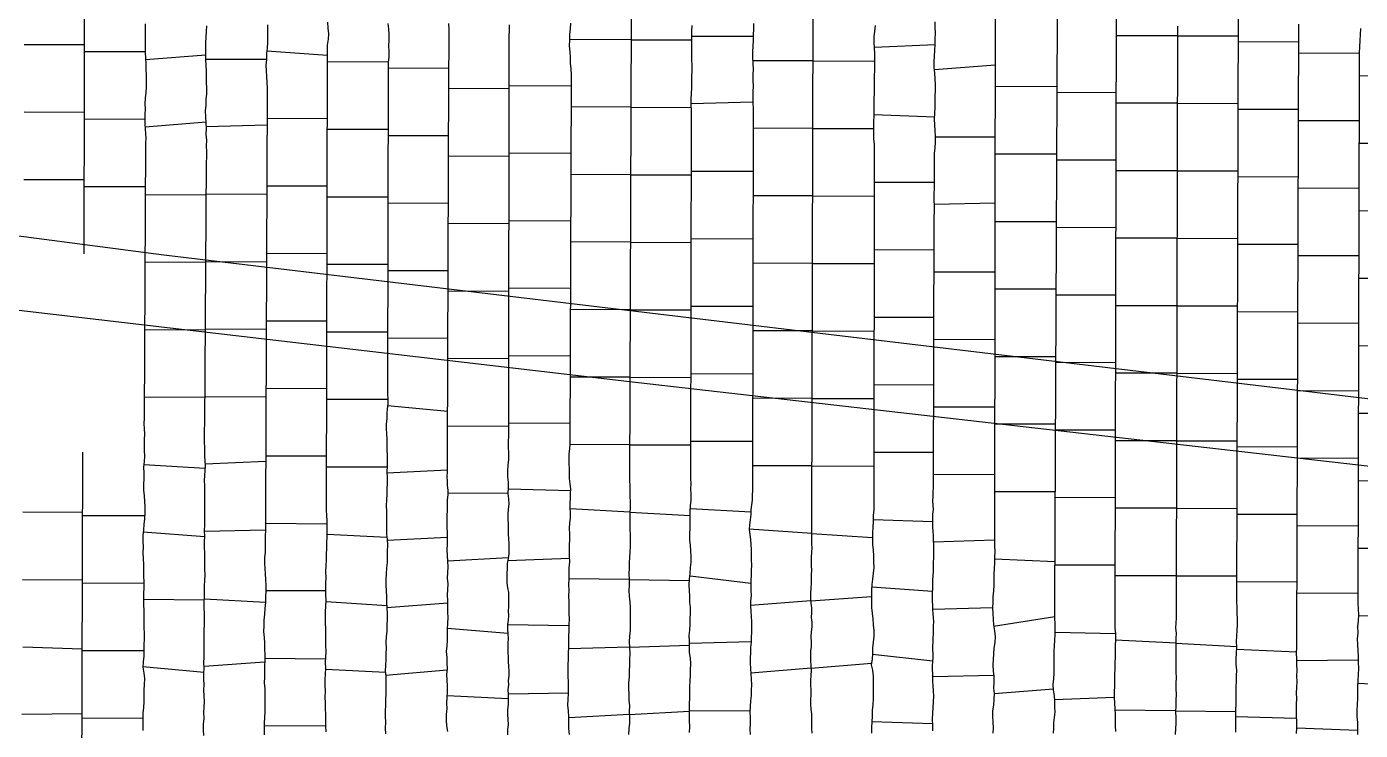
# Model space of a CAD drawing. Extents: x 703186 to 703989, y 1560402 to 1561368.
# Drawn here: x 703302.7 to 703401.5, y 1560676.7 to 1560728.8 of the extents above; entities that cross this region are included whole.
import ezdxf

# ---------------------------------------------------------------- set-up
doc = ezdxf.new("R2010")
doc.units = 0
for name, color, linetype in [('10124_2002_REAL', 30, 'Continuous'), ('AGROCAD PLL', 7, 'Continuous'), ('PANTE_2002', 7, 'Continuous')]:
    doc.layers.add(name, color=color, linetype=linetype)

msp = doc.modelspace()

# ---------------------------------------------------------------- linework, layer by layer
at = {"layer": '10124_2002_REAL'}
for points in [[(703306.9575, 1560711.9363), (703307.032, 1560751.0817)], [(703347.5355, 1560743.1987), (703347.3652, 1560695.1625), (703347.3818, 1560694.7591), (703347.3948, 1560694.3754), (703347.3887, 1560693.9749), (703347.4102, 1560693.5791), (703347.4098, 1560693.1799), (703347.3867, 1560692.7689), (703347.3904, 1560692.3583), (703347.3956, 1560691.941), (703347.4, 1560691.525), (703347.4103, 1560691.1251), (703347.4256, 1560690.7066), (703347.4156, 1560690.2785), (703347.3941, 1560689.8778), (703347.3612, 1560689.464), (703347.3432, 1560689.064), (703347.3409, 1560688.6597), (703347.3292, 1560688.2434), (703347.342, 1560687.8363), (703347.3362, 1560687.4202), (703347.3311, 1560686.9949), (703347.3496, 1560686.5867), (703347.3883, 1560686.161), (703347.4114, 1560685.7454), (703347.4236, 1560685.3402), (703347.4227, 1560684.916), (703347.4154, 1560684.502), (703347.4068, 1560684.0762), (703347.363, 1560683.6343), (703347.3507, 1560683.2026), (703347.3634, 1560682.7844), (703347.3829, 1560682.3493), (703347.3765, 1560681.9058), (703347.3626, 1560681.475), (703347.3477, 1560681.0427), (703347.334, 1560680.6043), (703347.2869, 1560680.1657), (703347.2958, 1560679.7463), (703347.3096, 1560679.3211), (703347.3238, 1560678.8903), (703347.3585, 1560678.472), (703347.3382, 1560678.0564), (703347.3611, 1560677.6235), (703347.3626, 1560677.1925), (703347.3253, 1560676.7725), (703347.3066, 1560676.3511)], [(703360.8983, 1560676.4385), (703360.8781, 1560676.7885), (703360.8916, 1560677.1458), (703360.8931, 1560677.4986), (703360.8741, 1560677.8667), (703360.8393, 1560678.2189), (703360.8066, 1560678.5681), (703360.8068, 1560678.9311), (703360.8406, 1560679.2944), (703360.842, 1560679.6499), (703360.8177, 1560679.9986), (703360.796, 1560680.3579), (703360.8242, 1560680.7157), (703360.8549, 1560681.0929), (703360.8258, 1560681.4502), (703360.8018, 1560681.8059), (703360.7946, 1560682.1642), (703360.8127, 1560682.5162), (703360.8593, 1560682.8665), (703360.8478, 1560683.2185), (703360.827, 1560683.5766), (703360.8449, 1560683.9432), (703360.9039, 1560684.3194), (703360.9089, 1560684.6624), (703360.8641, 1560685.0135), (703360.8817, 1560685.3712), (703360.8706, 1560685.7184), (703360.8286, 1560686.0814), (703360.8009, 1560686.4572), (703360.8114, 1560686.8219), (703360.8421, 1560687.1819), (703360.8516, 1560687.5321), (703360.8564, 1560687.8704), (703360.8632, 1560688.2027), (703360.877, 1560688.5271), (703360.861, 1560688.8488), (703360.8608, 1560689.1709), (703360.868, 1560689.4997), (703360.8834, 1560689.8356), (703360.8984, 1560690.1622), (703360.888, 1560690.4731), (703360.8739, 1560690.7895), (703360.8712, 1560691.1162), (703360.893, 1560691.4403), (703360.8913, 1560691.7611), (703360.9982, 1560739.6541)], [(703374.4713, 1560732.3845), (703374.4246, 1560690.7684), (703374.4279, 1560690.3302), (703374.4318, 1560689.9058), (703374.4277, 1560689.4857), (703374.4102, 1560689.0697), (703374.3889, 1560688.6491), (703374.3741, 1560688.2276), (703374.3669, 1560687.8083), (703374.3567, 1560687.399), (703374.3377, 1560686.9807), (703374.2916, 1560686.5435), (703374.2845, 1560686.14), (703374.2824, 1560685.7282), (703374.2918, 1560685.3026), (703374.3187, 1560684.866), (703374.3398, 1560684.4557), (703374.4081, 1560684.0284), (703374.4562, 1560683.5958), (703374.4389, 1560683.1661), (703374.3753, 1560682.73), (703374.3324, 1560682.3149), (703374.3205, 1560681.8927), (703374.3029, 1560681.469), (703374.3111, 1560681.0519), (703374.3751, 1560680.6309), (703374.3705, 1560680.2057), (703374.3558, 1560679.7783), (703374.3871, 1560679.3729), (703374.3801, 1560678.9526), (703374.3408, 1560678.5253), (703374.2693, 1560678.1059), (703374.2741, 1560677.6918), (703374.3065, 1560677.2657), (703374.3215, 1560676.8485), (703374.3027, 1560676.4337)], [(703383.4465, 1560730.2192), (703383.3451, 1560685.926), (703383.3482, 1560685.5012), (703383.3453, 1560685.0785), (703383.3262, 1560684.6455), (703383.3347, 1560684.2209), (703383.3751, 1560683.7916), (703383.3786, 1560683.3564), (703383.371, 1560682.9374), (703383.3604, 1560682.5019), (703383.3614, 1560682.0694), (703383.3275, 1560681.6343), (703383.332, 1560681.2073), (703383.3167, 1560680.7891), (703383.3131, 1560680.3662), (703383.3141, 1560679.9294), (703383.2818, 1560679.504), (703383.2991, 1560679.076), (703383.3044, 1560678.6583), (703383.3337, 1560678.2472), (703383.3672, 1560677.8147), (703383.3662, 1560677.392), (703383.3604, 1560676.9804), (703383.3919, 1560676.5551)], [(703392.482, 1560730.4924), (703392.3513, 1560686.185), (703392.384, 1560685.7597), (703392.3826, 1560685.3319), (703392.3958, 1560684.9053), (703392.3998, 1560684.4748), (703392.3841, 1560684.0587), (703392.3566, 1560683.648), (703392.339, 1560683.2274), (703392.3502, 1560682.803), (703392.3311, 1560682.3744), (703392.3025, 1560681.9596), (703392.3114, 1560681.545), (703392.3462, 1560681.1197), (703392.3382, 1560680.6994), (703392.3165, 1560680.2898), (703392.3003, 1560679.8562), (703392.3045, 1560679.4344), (703392.2942, 1560679.0169), (703392.2969, 1560678.6035), (703392.2804, 1560678.1803), (703392.2799, 1560677.7671), (703392.2694, 1560677.3479), (703392.2677, 1560676.9313), (703392.2807, 1560676.519)], [(703324.8918, 1560676.5491), (703324.8671, 1560676.9764), (703324.8731, 1560677.3992), (703324.8601, 1560677.8289), (703324.8438, 1560678.2637), (703324.8329, 1560678.6877), (703324.8218, 1560679.1119), (703324.8305, 1560679.5426), (703324.8095, 1560679.9667), (703324.8042, 1560680.3951), (703324.8409, 1560680.8269), (703324.8614, 1560681.2372), (703324.8416, 1560681.6682), (703324.8546, 1560682.0846), (703324.8768, 1560682.5011), (703324.8542, 1560682.9254), (703324.8599, 1560683.3427), (703324.8555, 1560683.7669), (703324.8583, 1560684.1782), (703324.8403, 1560684.583), (703324.8391, 1560685.0104), (703324.8277, 1560685.4279), (703324.8555, 1560685.8492), (703324.8836, 1560686.2814), (703324.8691, 1560686.7015), (703324.8569, 1560687.1234), (703324.8746, 1560687.54), (703324.8953, 1560687.9745), (703324.8607, 1560688.4114), (703324.8874, 1560688.8422), (703324.9045, 1560689.2792), (703324.9087, 1560689.7104), (703324.9359, 1560690.1331), (703324.9457, 1560690.5657), (703324.9523, 1560690.9884), (703324.973, 1560691.3903), (703324.9635, 1560691.7929), (703324.9606, 1560692.1841), (703324.9468, 1560692.5601), (703324.9231, 1560692.9584), (703324.9755, 1560726.9944), (703324.9841, 1560727.4127), (703325.0558, 1560727.8438), (703325.0853, 1560728.2524), (703325.0468, 1560728.6692), (703325.0198, 1560729.1065)], [(703329.4578, 1560729.0178), (703329.5031, 1560728.6176), (703329.5416, 1560728.2031), (703329.5289, 1560727.7824), (703329.4996, 1560727.3655), (703329.537, 1560726.9469), (703329.5289, 1560726.5301), (703329.4886, 1560726.1269), (703329.4324, 1560701.8998), (703329.4368, 1560701.5537), (703329.4553, 1560701.2067), (703329.4474, 1560700.838), (703329.4126, 1560700.4779), (703329.3968, 1560700.1089), (703329.385, 1560699.7283), (703329.343, 1560699.361), (703329.3442, 1560699.0112), (703329.3528, 1560698.6252), (703329.3723, 1560698.2353), (703329.3957, 1560697.8382), (703329.3911, 1560697.4328), (703329.4024, 1560697.0197), (703329.4148, 1560696.6179), (703329.4141, 1560696.2137), (703329.3923, 1560695.7887), (703329.4119, 1560695.368), (703329.4113, 1560694.9496), (703329.3899, 1560694.5325), (703329.3797, 1560694.1245), (703329.3578, 1560693.7038), (703329.3453, 1560693.2951), (703329.3536, 1560692.8824), (703329.3646, 1560692.4649), (703329.3496, 1560692.0374), (703329.3634, 1560691.6075), (703329.3657, 1560691.1899), (703329.4079, 1560690.7832), (703329.4297, 1560690.3599), (703329.4209, 1560689.9327), (703329.4041, 1560689.5129), (703329.3993, 1560689.0961), (703329.3684, 1560688.6821), (703329.3317, 1560688.2447), (703329.3147, 1560687.8331), (703329.3182, 1560687.4153), (703329.3452, 1560686.979), (703329.3601, 1560686.5574), (703329.3635, 1560686.1408), (703329.3963, 1560685.7194), (703329.4079, 1560685.2867), (703329.3988, 1560684.8607), (703329.3945, 1560684.4343), (703329.3844, 1560684.0037), (703329.3362, 1560683.583), (703329.3206, 1560683.1611), (703329.3228, 1560682.7454), (703329.3214, 1560682.3231), (703329.3034, 1560681.8939), (703329.2856, 1560681.4528), (703329.2681, 1560681.0483), (703329.3039, 1560680.6333), (703329.3211, 1560680.2093), (703329.3124, 1560679.7889), (703329.2998, 1560679.3652), (703329.2932, 1560678.928), (703329.2906, 1560678.5109), (703329.2552, 1560678.0706), (703329.2684, 1560677.6738), (703329.2874, 1560677.2511), (703329.2681, 1560676.8145), (703329.2839, 1560676.3946)], [(703333.9009, 1560676.5633), (703333.8408, 1560676.9935), (703333.7957, 1560677.4138), (703333.8169, 1560677.8374), (703333.8441, 1560678.2589), (703333.8362, 1560678.6695), (703333.8605, 1560679.0884), (703333.8804, 1560679.5199), (703333.8825, 1560679.9383), (703333.862, 1560680.366), (703333.8389, 1560680.7887), (703333.8704, 1560681.2085), (703333.8588, 1560681.6347), (703333.8462, 1560682.0572), (703333.8164, 1560682.4872), (703333.8459, 1560682.9106), (703333.8748, 1560683.3218), (703333.8741, 1560683.7369), (703333.8709, 1560684.1583), (703333.9068, 1560684.5871), (703333.9358, 1560685.0018), (703333.9155, 1560685.4131), (703333.9101, 1560685.8437), (703333.9139, 1560686.2609), (703333.891, 1560686.6721), (703333.8945, 1560687.0932), (703333.9216, 1560687.5146), (703333.8906, 1560687.9303), (703333.9052, 1560688.3534), (703333.9177, 1560688.7655), (703333.9047, 1560689.1841), (703333.882, 1560689.5963), (703333.8542, 1560690.0151), (703333.87, 1560690.4387), (703333.8867, 1560690.8585), (703333.8755, 1560691.2863), (703333.8602, 1560691.6999), (703333.8512, 1560692.1285), (703333.8624, 1560692.5478), (703333.8763, 1560692.9491), (703333.8879, 1560693.3438), (703333.8895, 1560693.7206), (703333.9228, 1560694.0891), (703333.9201, 1560694.4402), (703333.8857, 1560694.7811), (703333.8762, 1560695.1176), (703333.8577, 1560695.4648), (703333.8712, 1560695.8021), (703333.8924, 1560696.1248), (703333.8918, 1560696.4351), (703333.8756, 1560696.7635), (703333.8917, 1560697.0909), (703333.991, 1560725.2208), (703333.975, 1560725.6517), (703333.9832, 1560726.0705), (703333.9935, 1560726.4859), (703334.0003, 1560726.9066), (703334.003, 1560727.3339), (703334.0159, 1560727.7508), (703334.0062, 1560728.174), (703334.0011, 1560728.5851), (703333.9908, 1560729.0097)], [(703342.9117, 1560676.3426), (703342.8753, 1560676.7893), (703342.8711, 1560677.2267), (703342.8723, 1560677.6498), (703342.8548, 1560678.0854), (703342.8074, 1560678.5168), (703342.8352, 1560678.9413), (703342.8464, 1560679.3701), (703342.8398, 1560679.7996), (703342.8389, 1560680.2274), (703342.8268, 1560680.6588), (703342.8351, 1560681.0869), (703342.8236, 1560681.5169), (703342.8454, 1560681.9375), (703342.8536, 1560682.3659), (703342.8608, 1560682.7935), (703342.8739, 1560683.2119), (703342.8794, 1560683.6334), (703342.8927, 1560684.0538), (703342.8987, 1560684.487), (703342.9138, 1560684.8987), (703342.893, 1560685.3182), (703342.8853, 1560685.7429), (703342.8968, 1560686.1631), (703342.8842, 1560686.5971), (703342.8883, 1560687.0143), (703342.8706, 1560687.445), (703342.8996, 1560687.8715), (703342.897, 1560688.2674), (703342.9012, 1560688.6993), (703342.9424, 1560689.122), (703342.9272, 1560689.5216), (703342.9119, 1560689.9502), (703342.9145, 1560690.3714), (703342.951, 1560690.7825), (703342.9401, 1560691.2124), (703342.9331, 1560691.6129), (703342.9503, 1560692.0153), (703342.9846, 1560692.3776), (703342.9854, 1560692.7565), (703342.9724, 1560693.1293), (703342.9812, 1560693.4757), (703342.986, 1560693.838), (703343.004, 1560694.1954), (703343.0133, 1560694.5521), (703342.963, 1560694.9224), (703342.9324, 1560695.2945), (703342.9193, 1560695.6626), (703342.9283, 1560696.0446), (703342.8944, 1560696.3973), (703342.8907, 1560696.7585), (703342.9012, 1560697.1384), (703342.9545, 1560697.4994), (703342.9616, 1560697.8711), (703343.0613, 1560724.7938), (703343.0774, 1560725.2204), (703343.0453, 1560725.6376), (703342.9863, 1560726.0682), (703342.9931, 1560726.5007), (703342.9772, 1560726.9195), (703342.9325, 1560727.3493), (703342.9369, 1560727.7706), (703342.9495, 1560728.1987), (703342.9871, 1560728.6143), (703343.0296, 1560729.0355)], [(703356.5541, 1560729.0091), (703356.5489, 1560728.5871), (703356.5353, 1560728.1744), (703356.5325, 1560727.7503), (703356.5119, 1560727.3173), (703356.4883, 1560726.9052), (703356.4862, 1560726.4803), (703356.5042, 1560726.0531), (703356.5271, 1560725.629), (703356.5119, 1560725.2169), (703356.5165, 1560724.7827), (703356.5253, 1560724.3631), (703356.5078, 1560723.957), (703356.5106, 1560723.54), (703356.5079, 1560723.1213), (703356.5216, 1560722.6897), (703356.473, 1560694.433), (703356.4608, 1560694.0703), (703356.4548, 1560693.71), (703356.4119, 1560693.3547), (703356.3709, 1560692.9957), (703356.3527, 1560692.6307), (703356.3045, 1560692.2468), (703356.2542, 1560691.8853), (703356.2423, 1560691.525), (703356.2925, 1560691.1669), (703356.3379, 1560690.798), (703356.3555, 1560690.4222), (703356.3741, 1560690.0379), (703356.3739, 1560689.647), (703356.3833, 1560689.2746), (703356.3996, 1560688.894), (703356.3827, 1560688.5189), (703356.3871, 1560688.146), (703356.3673, 1560687.769), (703356.3594, 1560687.3821), (703356.3569, 1560687.001), (703356.3787, 1560686.6161), (703356.3473, 1560686.2339), (703356.3441, 1560685.8484), (703356.3557, 1560685.4748), (703356.3932, 1560685.0839), (703356.4019, 1560684.6902), (703356.409, 1560684.3006), (703356.4167, 1560683.907), (703356.3899, 1560683.5449), (703356.3728, 1560683.1829), (703356.3448, 1560682.7851), (703356.3293, 1560682.4007), (703356.3136, 1560682.0165), (703356.3227, 1560681.6182), (703356.3361, 1560681.2317), (703356.3638, 1560680.8391), (703356.3856, 1560680.4331), (703356.4095, 1560680.03), (703356.3805, 1560679.6385), (703356.3817, 1560679.2354), (703356.3252, 1560678.8372), (703356.3196, 1560678.415), (703356.2936, 1560677.9963), (703356.3121, 1560677.5991), (703356.3021, 1560677.1667), (703356.2968, 1560676.7483), (703356.3024, 1560676.3413)], [(703369.8604, 1560676.6128), (703369.8447, 1560677.0438), (703369.8166, 1560677.4788), (703369.8445, 1560677.9135), (703369.876, 1560678.3345), (703369.9089, 1560678.7688), (703369.923, 1560679.1787), (703369.9005, 1560679.5767), (703369.8723, 1560679.9518), (703369.8451, 1560680.2841), (703369.8484, 1560680.5862), (703369.843, 1560680.859), (703369.8306, 1560681.1428), (703369.8182, 1560681.4439), (703369.855, 1560681.7369), (703369.8664, 1560682.0408), (703369.8653, 1560682.3376), (703369.8538, 1560682.624), (703369.8393, 1560682.9169), (703369.8711, 1560683.2118), (703369.8841, 1560683.5054), (703369.8875, 1560683.8115), (703369.9038, 1560684.1021), (703369.9093, 1560684.3981), (703369.9124, 1560684.6903), (703369.8939, 1560684.9926), (703369.8757, 1560685.2973), (703369.8552, 1560685.6047), (703369.8468, 1560685.9074), (703369.8357, 1560686.2132), (703369.8159, 1560686.5188), (703369.8269, 1560686.8279), (703369.8455, 1560687.1343), (703369.8509, 1560687.448), (703369.8527, 1560687.772), (703369.8688, 1560688.1031), (703369.8905, 1560688.4281), (703369.8892, 1560688.7529), (703369.9038, 1560689.0924), (703369.9244, 1560689.4254), (703369.9344, 1560689.7464), (703369.9322, 1560690.0754), (703369.9104, 1560690.406), (703369.9009, 1560690.7395), (703369.886, 1560691.0675), (703369.8709, 1560691.394), (703369.848, 1560691.7122), (703369.8414, 1560692.0313), (703369.8545, 1560692.3555), (703369.8573, 1560692.6707), (703369.8862, 1560692.9983), (703369.881, 1560693.3229), (703369.8539, 1560693.6442), (703369.8685, 1560693.9661), (703369.8837, 1560694.2981), (703369.8911, 1560694.6334), (703369.9561, 1560714.6601), (703369.9812, 1560715.0945), (703369.9692, 1560715.5106), (703369.9591, 1560715.9314), (703369.9361, 1560716.3689), (703369.9708, 1560716.8078), (703369.9827, 1560717.2343), (703369.9685, 1560717.6525), (703369.9772, 1560718.089), (703369.9776, 1560718.5177), (703369.963, 1560718.947), (703369.981, 1560719.3815), (703370.0111, 1560719.8041), (703370.0357, 1560720.2269), (703370.0359, 1560720.6435), (703370.0169, 1560721.0715), (703370.0051, 1560721.4958), (703369.9811, 1560721.9275), (703369.997, 1560722.354), (703370.0105, 1560722.7782), (703370.013, 1560723.2022), (703370.0294, 1560723.6236), (703370.0381, 1560724.0522), (703370.0484, 1560724.4855), (703370.0216, 1560724.9108), (703369.9845, 1560725.3277), (703369.9519, 1560725.7514), (703369.9523, 1560726.1692), (703369.9808, 1560726.5903), (703370.0069, 1560727.0147), (703370.0209, 1560727.4489), (703370.0281, 1560727.8587), (703370.0405, 1560728.2877), (703370.0259, 1560728.7096), (703370.0199, 1560729.1287)], [(703378.7813, 1560676.4492), (703378.8151, 1560676.8307), (703378.8237, 1560677.2142), (703378.8731, 1560677.6053), (703378.9027, 1560678.0066), (703378.9001, 1560678.405), (703378.8853, 1560678.8158), (703378.8684, 1560679.2271), (703378.7955, 1560679.6302), (703378.7596, 1560680.052), (703378.8125, 1560680.4669), (703378.837, 1560680.8863), (703378.8395, 1560681.2917), (703378.8478, 1560681.7046), (703378.8399, 1560682.1142), (703378.8478, 1560682.5079), (703378.8557, 1560682.9225), (703378.8897, 1560683.3365), (703378.9069, 1560683.7294), (703378.9148, 1560684.1415), (703378.9067, 1560684.5534), (703378.8847, 1560684.9746), (703378.9007, 1560685.3845), (703378.8844, 1560685.7944), (703378.8897, 1560686.2058), (703379.0864, 1560729.431)], [(703311.4662, 1560728.9841), (703311.4623, 1560728.5615), (703311.4719, 1560728.1397), (703311.472, 1560727.7181), (703311.479, 1560727.2866), (703311.4835, 1560726.8566), (703311.4978, 1560726.4356), (703311.5306, 1560726.0196), (703311.5276, 1560725.5963), (703311.5395, 1560725.1719), (703311.5493, 1560724.7366), (703311.5512, 1560724.3082), (703311.5157, 1560723.889), (703311.4662, 1560723.4757), (703311.4407, 1560723.0694), (703311.4718, 1560722.6767), (703311.4609, 1560722.2899), (703311.4464, 1560721.9133), (703311.4452, 1560721.565), (703311.4754, 1560721.2093), (703311.5095, 1560720.8707), (703311.5153, 1560720.5265), (703311.4962, 1560720.1723), (703311.3905, 1560699.7506), (703311.3717, 1560699.3761), (703311.3976, 1560698.9902), (703311.4141, 1560698.6047), (703311.4107, 1560698.1855), (703311.406, 1560697.7782), (703311.4095, 1560697.3746), (703311.4133, 1560696.9662), (703311.3897, 1560696.572), (703311.363, 1560696.1488), (703311.3796, 1560695.7165), (703311.3778, 1560695.293), (703311.3553, 1560694.8716), (703311.3603, 1560694.4347), (703311.3941, 1560694.0325), (703311.4192, 1560693.5986), (703311.438, 1560693.1867), (703311.4485, 1560692.764), (703311.4362, 1560692.328), (703311.3866, 1560691.9099), (703311.3445, 1560691.4949), (703311.3126, 1560691.0732), (703311.3106, 1560690.6496), (703311.3177, 1560690.2293), (703311.314, 1560689.8048), (703311.3378, 1560689.3702), (703311.3585, 1560688.9313), (703311.3464, 1560688.5091), (703311.3491, 1560688.0819), (703311.3819, 1560687.6534), (703311.3872, 1560687.2201), (703311.3626, 1560686.7858), (703311.3603, 1560686.3696), (703311.3548, 1560685.9421), (703311.3637, 1560685.5176), (703311.3682, 1560685.1007), (703311.3802, 1560684.6787), (703311.3798, 1560684.2547), (703311.3981, 1560683.8409), (703311.3975, 1560683.4153), (703311.3812, 1560682.9999), (703311.3775, 1560682.5826), (703311.3718, 1560682.1467), (703311.3352, 1560681.7354), (703311.2985, 1560681.3195), (703311.3791, 1560680.8942), (703311.4176, 1560680.4872), (703311.403, 1560680.0517), (703311.3725, 1560679.6307), (703311.3854, 1560679.2058), (703311.3731, 1560678.7704), (703311.3508, 1560678.35), (703311.3051, 1560677.9288), (703311.299, 1560677.506), (703311.3065, 1560677.0851), (703311.3016, 1560676.6497)], [(703315.8281, 1560676.2702), (703315.8061, 1560676.689), (703315.8091, 1560677.1076), (703315.8356, 1560677.5366), (703315.8304, 1560677.9618), (703315.857, 1560678.372), (703315.8821, 1560678.7852), (703315.8569, 1560679.2013), (703315.8295, 1560679.6183), (703315.8416, 1560680.0347), (703315.8211, 1560680.4487), (703315.8262, 1560680.8521), (703315.8589, 1560681.2576), (703315.8303, 1560681.6563), (703315.8393, 1560682.066), (703315.8381, 1560682.468), (703315.8509, 1560682.8705), (703315.8505, 1560683.2833), (703315.8552, 1560683.6938), (703315.853, 1560684.0836), (703315.877, 1560684.4995), (703315.8651, 1560684.9054), (703315.8663, 1560685.314), (703315.8489, 1560685.7212), (703315.8544, 1560686.1338), (703315.877, 1560686.5471), (703315.8665, 1560686.9414), (703315.8765, 1560687.349), (703315.8962, 1560687.7629), (703315.9089, 1560688.1618), (703315.8916, 1560688.5763), (703315.8932, 1560688.9766), (703315.8896, 1560689.3854), (703315.8872, 1560689.7941), (703315.8761, 1560690.2023), (703315.8783, 1560690.6125), (703315.887, 1560691.0241), (703315.8774, 1560691.4388), (703315.8987, 1560691.8705), (703315.893, 1560692.2855), (703315.8992, 1560692.6947), (703315.8914, 1560693.1107), (703315.9076, 1560693.5208), (703315.8982, 1560693.9288), (703315.894, 1560694.3448), (703315.8857, 1560694.7564), (703315.8827, 1560695.1521), (703315.9062, 1560695.5178), (703315.9264, 1560695.8814), (703315.9369, 1560696.2452), (703315.9211, 1560696.5896), (703315.9008, 1560696.9554), (703315.9001, 1560697.3124), (703315.8974, 1560697.6319), (703315.8825, 1560697.9763), (703315.8774, 1560698.301), (703315.8727, 1560698.6209), (703315.8765, 1560698.973), (703315.8843, 1560699.2906), (703316.0322, 1560718.7016), (703316.0545, 1560719.1077), (703316.0437, 1560719.5134), (703316.0267, 1560719.94), (703316.0366, 1560720.3728), (703316.0053, 1560720.8055), (703316.008, 1560721.2408), (703315.9979, 1560721.6587), (703315.9593, 1560722.0917), (703315.9375, 1560722.5281), (703315.9984, 1560722.9475), (703316.0037, 1560723.3742), (703316.0377, 1560723.7943), (703316.0356, 1560724.2166), (703316.031, 1560724.637), (703316.0287, 1560725.0593), (703316.0167, 1560725.4838), (703315.9913, 1560725.8955), (703315.9686, 1560726.3074), (703315.9686, 1560726.7339), (703315.9762, 1560727.1536), (703315.9764, 1560727.5774), (703315.9904, 1560728.0025), (703316.0127, 1560728.4272), (703316.0526, 1560728.8435)], [(703320.5385, 1560728.9023), (703320.5289, 1560728.468), (703320.5289, 1560728.0339), (703320.5352, 1560727.6026), (703320.509, 1560727.1908), (703320.4781, 1560726.7775), (703320.4683, 1560726.3295), (703320.4261, 1560725.9142), (703320.4392, 1560725.4957), (703320.4616, 1560725.0622), (703320.5018, 1560724.6452), (703320.5059, 1560724.2203), (703320.5117, 1560723.7925), (703320.3921, 1560692.9552), (703320.4002, 1560692.5763), (703320.4021, 1560692.2056), (703320.3988, 1560691.8396), (703320.4028, 1560691.4535), (703320.3724, 1560691.0519), (703320.3595, 1560690.6333), (703320.3795, 1560690.2435), (703320.3647, 1560689.8407), (703320.3167, 1560689.4294), (703320.3296, 1560689.0429), (703320.3474, 1560688.6456), (703320.3706, 1560688.2354), (703320.3833, 1560687.8137), (703320.412, 1560687.3871), (703320.4132, 1560686.9719), (703320.4047, 1560686.55), (703320.3825, 1560686.1218), (703320.3512, 1560685.6867), (703320.313, 1560685.2504), (703320.2698, 1560684.821), (703320.2588, 1560684.3865), (703320.2535, 1560683.9668), (703320.2827, 1560683.538), (703320.3105, 1560683.1087), (703320.3177, 1560682.6881), (703320.3377, 1560682.2467), (703320.3321, 1560681.8323), (703320.3221, 1560681.4187), (703320.3191, 1560680.9991), (703320.3168, 1560680.5798), (703320.3054, 1560680.1653), (703320.3317, 1560679.7323), (703320.3382, 1560679.305), (703320.3467, 1560678.895), (703320.3529, 1560678.4681), (703320.3484, 1560678.0329), (703320.3261, 1560677.6103), (703320.2941, 1560677.1864), (703320.2915, 1560676.7568), (703320.2911, 1560676.3286)], [(703338.4404, 1560728.9188), (703338.4383, 1560728.4994), (703338.4358, 1560728.0766), (703338.4003, 1560699.3507), (703338.4077, 1560698.917), (703338.3943, 1560698.4685), (703338.3871, 1560698.0336), (703338.3783, 1560697.6303), (703338.4015, 1560697.1901), (703338.3922, 1560696.7248), (703338.3497, 1560696.2885), (703338.3177, 1560695.8563), (703338.3159, 1560695.4374), (703338.3704, 1560695.0277), (703338.3792, 1560694.6121), (703338.3478, 1560694.2044), (703338.4004, 1560693.8), (703338.4257, 1560693.3999), (703338.3815, 1560693.028), (703338.3537, 1560692.6735), (703338.3616, 1560692.302), (703338.3662, 1560691.9231), (703338.3657, 1560691.5453), (703338.3765, 1560691.1853), (703338.4113, 1560690.8385), (703338.434, 1560690.4809), (703338.4365, 1560690.091), (703338.4174, 1560689.7315), (703338.3769, 1560689.3825), (703338.3106, 1560688.9985), (703338.3097, 1560688.6398), (703338.2893, 1560688.275), (703338.2763, 1560687.9209), (703338.276, 1560687.5864), (703338.3288, 1560687.2185), (703338.4094, 1560686.8508), (703338.4131, 1560686.5084), (703338.3984, 1560686.1663), (703338.406, 1560685.8137), (703338.3837, 1560685.4735), (703338.3939, 1560685.1478), (703338.3845, 1560684.8137), (703338.3281, 1560684.48), (703338.3319, 1560684.1275), (703338.3492, 1560683.799), (703338.3644, 1560683.464), (703338.353, 1560683.1147), (703338.3444, 1560682.7606), (703338.3601, 1560682.419), (703338.3693, 1560682.0803), (703338.372, 1560681.7416), (703338.4036, 1560681.3897), (703338.4195, 1560681.0356), (703338.4198, 1560680.6915), (703338.3865, 1560680.3547), (703338.3913, 1560680.0243), (703338.3587, 1560679.6661), (703338.3887, 1560679.3142), (703338.3809, 1560678.9483), (703338.3854, 1560678.5671), (703338.3372, 1560678.191), (703338.3228, 1560677.826), (703338.3501, 1560677.4635), (703338.3655, 1560677.0898), (703338.3251, 1560676.7093), (703338.3266, 1560676.3211)], [(703351.8216, 1560676.5027), (703351.8379, 1560676.9253), (703351.8261, 1560677.356), (703351.8122, 1560677.7748), (703351.8106, 1560678.1884), (703351.8255, 1560678.6065), (703351.8495, 1560679.0303), (703351.8444, 1560679.4516), (703351.837, 1560679.8792), (703351.8607, 1560680.3177), (703351.8963, 1560680.7345), (703351.887, 1560681.1617), (703351.91, 1560681.589), (703351.884, 1560682.0024), (703351.8233, 1560682.428), (703351.8149, 1560682.8491), (703351.8029, 1560683.2499), (703351.789, 1560683.673), (703351.8424, 1560684.082), (703351.8722, 1560684.4952), (703351.876, 1560684.9156), (703351.8867, 1560685.3338), (703351.8813, 1560685.7471), (703351.8504, 1560686.1577), (703351.8366, 1560686.5909), (703351.8114, 1560687.0171), (703351.789, 1560687.4322), (703351.8269, 1560687.8528), (703351.8762, 1560688.278), (703351.8883, 1560688.7063), (703351.947, 1560689.1008), (703351.9295, 1560689.5173), (703351.9135, 1560689.9393), (703351.8926, 1560690.3505), (703351.852, 1560690.7754), (703351.8344, 1560691.216), (703351.8579, 1560691.6316), (703351.8663, 1560692.0331), (703351.871, 1560692.4468), (703351.874, 1560692.8755), (703351.8963, 1560693.2855), (703351.9333, 1560693.7118), (703351.929, 1560694.1371), (703351.9133, 1560694.5528), (703351.947, 1560694.9453), (703351.9245, 1560695.2917), (703351.9128, 1560695.6056), (703351.9594, 1560722.5574), (703351.9385, 1560722.9833), (703351.9263, 1560723.3983), (703351.9608, 1560723.8147), (703351.9932, 1560724.2336), (703351.9973, 1560724.6542), (703351.9975, 1560725.0768), (703352.0009, 1560725.4994), (703352.0129, 1560725.9132), (703351.9913, 1560726.3242), (703351.9803, 1560726.7475), (703351.9876, 1560727.1757), (703351.9873, 1560727.5902), (703351.9906, 1560728.0077), (703351.9915, 1560728.4316), (703352.0182, 1560728.8538)], [(703365.5675, 1560728.848), (703365.53, 1560728.431), (703365.4877, 1560728.0173), (703365.4848, 1560727.6101), (703365.5016, 1560727.2125), (703365.5214, 1560726.7937), (703365.5172, 1560726.3781), (703365.5158, 1560725.965), (703365.5329, 1560725.5463), (703365.5077, 1560725.1125), (703365.5022, 1560724.6929), (703365.5086, 1560724.28), (703365.505, 1560723.8517), (703365.4794, 1560723.4252), (703365.4855, 1560723.0072), (703365.4833, 1560722.5823), (703365.4685, 1560722.1563), (703365.452, 1560721.7339), (703365.4513, 1560721.319), (703365.458, 1560720.895), (703365.4581, 1560720.4742), (703365.4911, 1560720.052), (703365.4939, 1560719.6204), (703365.4683, 1560692.9847), (703365.4373, 1560692.558), (703365.4227, 1560692.1293), (703365.3911, 1560691.7019), (703365.3672, 1560691.2621), (703365.371, 1560690.8405), (703365.3755, 1560690.4286), (703365.4188, 1560690.0043), (703365.4401, 1560689.5792), (703365.4601, 1560689.1431), (703365.4752, 1560688.7194), (703365.4174, 1560688.2859), (703365.3672, 1560687.8604), (703365.335, 1560687.4579), (703365.3057, 1560687.0436), (703365.3035, 1560686.6245), (703365.3054, 1560686.1907), (703365.3081, 1560685.7624), (703365.3609, 1560685.339), (703365.4026, 1560684.9065), (703365.4333, 1560684.4697), (703365.4694, 1560684.0599), (703365.483, 1560683.631), (703365.438, 1560683.1874), (703365.378, 1560682.7604), (703365.388, 1560682.3413), (703365.3408, 1560681.9179), (703365.2825, 1560681.5111), (703365.3861, 1560681.1011), (703365.4297, 1560680.6754), (703365.4154, 1560680.2502), (703365.4185, 1560679.831), (703365.4177, 1560679.402), (703365.4196, 1560678.9821), (703365.4084, 1560678.5541), (703365.3523, 1560678.1267), (703365.3418, 1560677.7011), (703365.3264, 1560677.272), (703365.3049, 1560676.8707), (703365.3108, 1560676.446)], [(703387.8416, 1560676.3411), (703387.8459, 1560676.7587), (703387.8701, 1560677.1936), (703387.8773, 1560677.6133), (703387.868, 1560678.0315), (703387.8727, 1560678.4584), (703387.8803, 1560678.8835), (703387.9032, 1560679.3044), (703387.8718, 1560679.7208), (703387.8898, 1560680.1399), (703387.8965, 1560680.5549), (703387.8892, 1560680.9679), (703387.8766, 1560681.376), (703387.8905, 1560681.7955), (703387.8863, 1560682.2192), (703387.8802, 1560682.6313), (703387.8705, 1560683.0471), (703387.8922, 1560683.4669), (703387.9051, 1560683.8572), (703387.8663, 1560684.2324), (703387.8745, 1560684.6124), (703387.9102, 1560684.9718), (703387.9181, 1560685.3247), (703387.8974, 1560685.6732), (703387.902, 1560686.0193), (703387.9116, 1560686.3669), (703387.8974, 1560686.7268), (703387.9174, 1560687.0747), (703387.9995, 1560728.8097)], [(703396.8049, 1560676.4146), (703396.8207, 1560676.8482), (703396.8316, 1560677.2858), (703396.7987, 1560677.7106), (703396.8027, 1560678.1443), (703396.8105, 1560678.58), (703396.8195, 1560678.9989), (703396.8022, 1560679.4079), (703396.8224, 1560679.8333), (703396.8488, 1560680.2634), (703396.8351, 1560680.6725), (703396.839, 1560681.1), (703396.8277, 1560681.5188), (703396.8231, 1560681.944), (703396.8051, 1560682.3597), (703396.8178, 1560682.7909), (703396.8163, 1560683.2175), (703396.9838, 1560728.9675)], [(703401.5518, 1560728.6412), (703401.5249, 1560728.1932), (703401.4932, 1560727.7385), (703401.4807, 1560727.2856), (703401.4546, 1560726.8402), (703401.442, 1560726.3968), (703401.4543, 1560725.9555), (703401.455, 1560725.5142), (703401.4488, 1560725.0676), (703401.352, 1560686.0902), (703401.3747, 1560685.6565), (703401.3842, 1560685.2136), (703401.3686, 1560684.7547), (703401.3238, 1560684.3071), (703401.3414, 1560683.8701), (703401.304, 1560683.4352), (703401.3177, 1560682.9898), (703401.3432, 1560682.556), (703401.3644, 1560682.1143), (703401.3764, 1560681.6748), (703401.3865, 1560681.2334), (703401.367, 1560680.7797), (703401.3467, 1560680.3499), (703401.3236, 1560679.9104), (703401.313, 1560679.4638), (703401.3114, 1560679.0095), (703401.2878, 1560678.5625), (703401.2653, 1560678.1181), (703401.2769, 1560677.6663), (703401.3079, 1560677.2332), (703401.3218, 1560676.7866), (703401.3316, 1560676.3328)], [(703306.7188, 1560647.0415), (703306.8583, 1560697.2432), (703306.8531, 1560697.2636)]]:
    msp.add_lwpolyline(points, dxfattribs=at)
at = {"layer": 'AGROCAD PLL', "color": 3, "true_color": 0x00ff00}
for points in [[(703351.9907, 1560728.069), (703356.5345, 1560728.0594)], [(703387.9981, 1560728.0972), (703392.4749, 1560728.0884)], [(703387.9981, 1560728.0972), (703392.4749, 1560728.0884)], [(703302.5077, 1560727.4614), (703306.987, 1560727.4502)], [(703347.4809, 1560727.808), (703342.9385, 1560727.8241)], [(703347.4809, 1560727.808), (703342.9385, 1560727.8241)], [(703347.4809, 1560727.808), (703351.9889, 1560727.792)], [(703365.4998, 1560727.254), (703370.0208, 1560727.445)], [(703365.4998, 1560727.254), (703370.0208, 1560727.445)], [(703392.4737, 1560727.6703), (703396.979, 1560727.657)], [(703306.986, 1560726.9363), (703311.4828, 1560726.9277)], [(703311.5055, 1560726.3381), (703315.9686, 1560726.69)], [(703315.9686, 1560726.378), (703320.4694, 1560726.378)], [(703320.4937, 1560726.9862), (703324.975, 1560726.6512)], [(703324.9742, 1560726.1808), (703329.4933, 1560726.1739)], [(703360.9682, 1560726.2356), (703356.4961, 1560726.2456)], [(703360.9682, 1560726.2356), (703365.5167, 1560726.2254)], [(703360.9682, 1560726.2356), (703365.5167, 1560726.2254)], [(703396.976, 1560726.8278), (703401.4538, 1560726.8114)], [(703329.4877, 1560725.7208), (703333.9761, 1560725.7103)], [(703369.9629, 1560725.6088), (703374.4641, 1560725.9552)], [(703401.45, 1560725.1507), (703405.9841, 1560725.0877)], [(703387.9883, 1560723.0972), (703392.4602, 1560723.0884)], [(703387.9883, 1560723.0972), (703392.4602, 1560723.0884)], [(703302.4952, 1560722.4614), (703306.9775, 1560722.4502)], [(703347.4632, 1560722.808), (703351.9479, 1560722.7921)], [(703365.472, 1560722.2567), (703369.9875, 1560722.0999)], [(703392.4589, 1560722.6704), (703396.9607, 1560722.6571)], [(703306.9765, 1560721.9363), (703311.447, 1560721.9278)], [(703306.9765, 1560721.9363), (703311.4464, 1560721.9278)], [(703311.4637, 1560721.3471), (703315.9914, 1560721.7315)], [(703316.0044, 1560721.3877), (703320.5028, 1560721.4964)], [(703320.5047, 1560721.9918), (703324.9678, 1560721.9745)], [(703324.9665, 1560721.1808), (703329.4771, 1560721.1739)], [(703360.9571, 1560721.2356), (703365.4528, 1560721.2256)], [(703360.9571, 1560721.2356), (703365.4528, 1560721.2256)], [(703396.9577, 1560721.8278), (703401.4407, 1560721.8114)], [(703329.4761, 1560720.7208), (703333.9751, 1560720.7103)], [(703401.4366, 1560720.1507), (703405.9656, 1560720.1394)], [(703333.9698, 1560719.2079), (703338.4248, 1560719.1922)], [(703302.4826, 1560717.4614), (703306.968, 1560717.4502)], [(703347.4455, 1560717.8081), (703351.9512, 1560717.7921)], [(703365.4916, 1560717.2585), (703369.982, 1560717.2542)], [(703387.9784, 1560718.0973), (703392.4454, 1560718.0885)], [(703387.9784, 1560718.0973), (703392.4454, 1560718.0885)], [(703392.4442, 1560717.6704), (703396.9424, 1560717.6571)], [(703306.967, 1560716.9363), (703311.4794, 1560716.9277)], [(703311.4764, 1560716.3499), (703316.0141, 1560716.3264)], [(703316.0146, 1560716.3902), (703320.4829, 1560716.3561)], [(703320.4853, 1560716.9919), (703324.9601, 1560716.9745)], [(703324.9589, 1560716.1808), (703329.4655, 1560716.1739)], [(703360.9459, 1560716.2356), (703365.4906, 1560716.2255)], [(703360.9459, 1560716.2356), (703365.4906, 1560716.2255)], [(703396.9394, 1560716.8279), (703401.4283, 1560716.8114)], [(703329.4645, 1560715.7208), (703333.9574, 1560715.7104)], [(703369.9666, 1560715.6194), (703374.4526, 1560715.7271)], [(703333.9521, 1560714.208), (703338.4186, 1560714.1922)], [(703347.4278, 1560712.8081), (703351.9425, 1560712.7921)], [(703365.4868, 1560712.2585), (703369.9483, 1560712.2542)], [(703387.9686, 1560713.0973), (703392.4307, 1560713.0885)], [(703387.9686, 1560713.0973), (703392.4307, 1560713.0885)], [(703392.4294, 1560712.6704), (703396.9241, 1560712.6571)], [(703311.4505, 1560711.35), (703315.976, 1560711.3266)], [(703315.9765, 1560711.3903), (703320.4635, 1560711.3561)], [(703320.4659, 1560711.9919), (703324.9524, 1560711.9745)], [(703396.921, 1560711.8279), (703401.4159, 1560711.8114)], [(703324.9512, 1560711.1808), (703329.4539, 1560711.1739)], [(703329.4529, 1560710.7208), (703333.9398, 1560710.7104)], [(703369.943, 1560710.6204), (703374.4469, 1560710.6058)], [(703374.4455, 1560709.354), (703378.995, 1560709.3489)], [(703401.4118, 1560710.1507), (703405.9033, 1560710.1396)], [(703333.9345, 1560709.208), (703338.4125, 1560709.1922)], [(703347.41, 1560707.8081), (703351.9339, 1560707.7921)], [(703365.482, 1560707.2585), (703369.9321, 1560707.2542)], [(703387.9588, 1560708.0973), (703392.4159, 1560708.0885)], [(703387.9588, 1560708.0973), (703392.4159, 1560708.0885)], [(703392.4147, 1560707.6704), (703396.9058, 1560707.6572)], [(703311.4247, 1560706.35), (703315.9379, 1560706.3267)], [(703315.9384, 1560706.3905), (703320.4441, 1560706.3561)], [(703320.4465, 1560706.992), (703324.9447, 1560706.9745)], [(703396.9027, 1560706.8279), (703401.4035, 1560706.8115)], [(703324.9435, 1560706.1808), (703329.4423, 1560706.1739)], [(703329.4413, 1560705.7208), (703333.9221, 1560705.7104)], [(703369.9268, 1560705.6204), (703374.4412, 1560705.6057)], [(703374.4398, 1560704.354), (703378.9723, 1560704.3489)], [(703401.3993, 1560705.1507), (703405.913, 1560705.1395)], [(703333.9168, 1560704.208), (703338.4063, 1560704.1922)], [(703347.3923, 1560702.8081), (703351.9252, 1560702.7921)], [(703387.9489, 1560703.0973), (703392.4012, 1560703.0885)], [(703387.9489, 1560703.0973), (703392.4012, 1560703.0885)], [(703392.3999, 1560702.6704), (703396.8875, 1560702.6572)], [(703311.3988, 1560701.3501), (703315.8998, 1560701.3268)], [(703315.9003, 1560701.3906), (703320.4247, 1560701.3561)], [(703320.4271, 1560701.992), (703324.937, 1560701.9745)], [(703396.8844, 1560701.828), (703401.391, 1560701.8115)], [(703324.9358, 1560701.1809), (703329.4546, 1560701.1739)], [(703329.4362, 1560700.722), (703333.903, 1560700.2903)], [(703369.9105, 1560700.6204), (703374.4356, 1560700.6057)], [(703374.4342, 1560699.354), (703378.9495, 1560699.3489)], [(703401.3869, 1560700.1507), (703405.8903, 1560700.1396)], [(703333.8992, 1560699.2081), (703338.403, 1560699.1922)], [(703347.3746, 1560697.8082), (703351.9166, 1560697.7921)], [(703392.3852, 1560697.6705), (703396.8692, 1560697.6572)], [(703315.9302, 1560696.392), (703320.4062, 1560696.5973)], [(703320.4078, 1560696.992), (703324.9293, 1560696.9745)], [(703396.8661, 1560696.828), (703401.3786, 1560696.8115)], [(703324.9281, 1560696.1809), (703329.4121, 1560696.174)], [(703329.3951, 1560695.7283), (703333.8801, 1560695.9372)], [(703369.8943, 1560695.6204), (703374.43, 1560695.6057)], [(703401.3745, 1560695.1508), (703405.8677, 1560695.1396)], [(703374.4286, 1560694.354), (703378.9268, 1560694.349)], [(703347.389, 1560692.81), (703351.8718, 1560692.558)], [(703351.885, 1560693.0781), (703356.3629, 1560692.8345)], [(703392.3704, 1560692.6705), (703396.8509, 1560692.6573)], [(703315.8784, 1560691.3948), (703320.4023, 1560691.4996)], [(703396.8478, 1560691.828), (703401.3662, 1560691.8115)], [(703329.4105, 1560690.7331), (703333.884, 1560690.9635)], [(703360.8793, 1560691.2362), (703365.3702, 1560690.9341)], [(703360.8793, 1560691.2362), (703365.3702, 1560690.9341)], [(703369.9041, 1560690.6256), (703374.4246, 1560690.7543)], [(703369.9041, 1560690.6256), (703374.4247, 1560690.7543)], [(703401.3621, 1560690.1508), (703405.8451, 1560690.1396)], [(703333.9029, 1560689.2169), (703338.3863, 1560689.4638)], [(703374.4222, 1560689.3542), (703378.9032, 1560689.1657)], [(703302.3784, 1560687.8319), (703306.8321, 1560687.8125)], [(703347.3417, 1560687.8133), (703351.8177, 1560687.7509)], [(703351.8542, 1560688.0884), (703356.3631, 1560687.5656)], [(703392.3557, 1560687.6705), (703396.8326, 1560687.6573)], [(703360.8169, 1560686.2407), (703365.3037, 1560686.5714)], [(703360.8169, 1560686.2407), (703365.3037, 1560686.5714)], [(703365.322, 1560687.2737), (703369.8346, 1560686.9546)], [(703396.8295, 1560686.8281), (703401.3538, 1560686.8115)], [(703311.3603, 1560686.3669), (703315.864, 1560686.309)], [(703315.8688, 1560686.3967), (703320.384, 1560686.1498)], [(703324.8775, 1560686.1876), (703329.3827, 1560685.8946)], [(703329.3947, 1560685.7394), (703333.9124, 1560686.091)], [(703360.8169, 1560686.2407), (703356.3446, 1560685.911)], [(703333.8763, 1560684.2231), (703338.3466, 1560683.8489)], [(703378.9106, 1560683.9232), (703383.3708, 1560683.8377)], [(703347.3623, 1560682.819), (703342.8589, 1560682.6823)], [(703347.3623, 1560682.819), (703342.8589, 1560682.6823)], [(703347.3623, 1560682.819), (703351.8118, 1560682.9542)], [(703387.8734, 1560683.1036), (703383.3782, 1560683.336)], [(703387.8734, 1560683.1036), (703392.3484, 1560682.8723)], [(703387.8734, 1560683.1036), (703392.3484, 1560682.8723)], [(703392.3444, 1560682.6739), (703396.8085, 1560682.4749)], [(703315.8487, 1560681.3994), (703320.3294, 1560681.7208)], [(703320.3345, 1560682.0078), (703324.8503, 1560681.9467)], [(703360.8415, 1560681.2579), (703365.2982, 1560681.6209)], [(703360.8415, 1560681.2579), (703365.2982, 1560681.6209)], [(703365.3822, 1560682.2894), (703369.857, 1560681.7905)], [(703396.8243, 1560681.8287), (703401.3709, 1560681.8779)], [(703360.8415, 1560681.2579), (703356.36, 1560680.8929)], [(703369.8474, 1560680.6384), (703374.3604, 1560680.7277)], [(703401.3367, 1560680.1588), (703405.7988, 1560679.9243)], [(703333.867, 1560679.2294), (703338.3825, 1560679.0212)], [(703342.846, 1560679.3981), (703338.3874, 1560679.3296)], [(703342.846, 1560679.3981), (703338.389, 1560679.3296)], [(703302.3394, 1560677.8392), (703306.8046, 1560677.9012)], [(703347.3504, 1560677.8256), (703342.8721, 1560677.5887)], [(703347.3504, 1560677.8256), (703342.8721, 1560677.5887)], [(703347.3504, 1560677.8256), (703351.8111, 1560678.0615)], [(703351.8109, 1560678.1087), (703356.3017, 1560678.1261)], [(703387.8688, 1560678.1067), (703383.3407, 1560678.1565)], [(703392.2777, 1560677.6781), (703396.81, 1560677.5646)], [(703306.8036, 1560677.5748), (703311.2998, 1560677.5623)], [(703365.328, 1560677.3154), (703369.8376, 1560677.1536)], [(703396.8201, 1560676.8323), (703401.3244, 1560676.6682)]]:
    msp.add_lwpolyline(points, dxfattribs=at)
at = {"layer": 'AGROCAD PLL', "color": 1, "true_color": 0xff0000}
for points in [[(703387.9981, 1560728.0972), (703383.4417, 1560728.1062)], [(703343.0598, 1560724.3756), (703338.4312, 1560724.3927)], [(703374.4623, 1560724.354), (703379.0633, 1560724.3488)], [(703351.9359, 1560723.0729), (703356.5085, 1560723.2073)], [(703387.9883, 1560723.0972), (703383.4302, 1560723.1062)], [(703343.0412, 1560719.3756), (703338.4251, 1560719.3927)], [(703374.4567, 1560719.354), (703379.0405, 1560719.3489)], [(703351.9516, 1560718.0734), (703356.5136, 1560718.0655)], [(703387.9784, 1560718.0973), (703383.4188, 1560718.1062)], [(703343.0227, 1560714.3756), (703338.4189, 1560714.3927)], [(703374.4511, 1560714.354), (703379.0178, 1560714.3489)], [(703401.4242, 1560715.1507), (703405.9756, 1560715.1394)], [(703351.943, 1560713.0734), (703356.505, 1560713.0655)], [(703387.9686, 1560713.0973), (703383.4073, 1560713.1062)], [(703360.9348, 1560711.2356), (703365.4858, 1560711.2255)], [(703360.9348, 1560711.2356), (703365.4858, 1560711.2255)], [(703343.0042, 1560709.3757), (703338.4127, 1560709.3927)], [(703351.9344, 1560708.0734), (703356.4964, 1560708.0655)], [(703387.9588, 1560708.0973), (703383.3959, 1560708.1062)], [(703360.9236, 1560706.2356), (703365.481, 1560706.2255)], [(703360.9236, 1560706.2356), (703365.481, 1560706.2255)], [(703342.9857, 1560704.3757), (703338.4065, 1560704.3927)], [(703351.9257, 1560703.0734), (703356.4878, 1560703.0656)], [(703387.9489, 1560703.0973), (703383.3844, 1560703.1063)], [(703360.9124, 1560701.2357), (703365.4762, 1560701.2255)], [(703360.9124, 1560701.2357), (703365.4762, 1560701.2255)], [(703342.9672, 1560699.3757), (703338.4004, 1560699.3926)], [(703351.9171, 1560698.0734), (703356.4792, 1560698.0656)], [(703387.9391, 1560698.0973), (703383.373, 1560698.1063)], [(703311.3759, 1560696.353), (703315.9317, 1560696.0656)], [(703360.9013, 1560696.2357), (703365.4714, 1560696.2255)], [(703360.9013, 1560696.2357), (703365.4714, 1560696.2255)], [(703343.009, 1560694.3866), (703338.3711, 1560694.5075)], [(703306.8453, 1560692.5748), (703311.4428, 1560692.562)], [(703387.9292, 1560693.0973), (703383.3615, 1560693.1063)], [(703320.4002, 1560691.9922), (703324.9623, 1560691.951)], [(703360.8793, 1560691.2362), (703356.2431, 1560691.548)], [(703311.3345, 1560691.3627), (703315.8869, 1560691.0183)], [(703311.3345, 1560691.3627), (703315.8871, 1560691.0183)], [(703342.9321, 1560689.3916), (703338.3484, 1560689.2173)], [(703306.8314, 1560687.5748), (703311.383, 1560687.5621)], [(703387.9194, 1560688.0973), (703383.3501, 1560688.1063)], [(703374.3549, 1560684.361), (703378.889, 1560685.0858)], [(703342.8974, 1560684.3964), (703338.3283, 1560684.4597)], [(703306.8175, 1560682.5748), (703311.3772, 1560682.5621)], [(703351.8074, 1560683.0995), (703356.3753, 1560683.2362)], [(703311.3031, 1560681.3711), (703315.8358, 1560680.9711)], [(703329.2943, 1560680.7452), (703333.8652, 1560681.1395)], [(703320.293, 1560677.0109), (703324.8667, 1560676.9832)], [(703320.293, 1560677.0109), (703324.8672, 1560676.9832)]]:
    msp.add_lwpolyline(points, dxfattribs=at)
at = {"layer": 'AGROCAD PLL', "color": 5, "true_color": 0x0000ff}
for points in [[(703333.9874, 1560724.2079), (703338.431, 1560724.1922)], [(703379.0613, 1560723.9214), (703383.432, 1560723.9015)], [(703347.4632, 1560722.808), (703343.054, 1560722.8237)], [(703347.4632, 1560722.808), (703343.054, 1560722.8237)], [(703360.9571, 1560721.2356), (703356.5191, 1560721.2455)], [(703370.0359, 1560720.6145), (703374.4581, 1560720.6123)], [(703379.0386, 1560718.9215), (703383.4206, 1560718.9015)], [(703347.4455, 1560717.8081), (703343.0355, 1560717.8237)], [(703347.4455, 1560717.8081), (703343.0355, 1560717.8237)], [(703360.9459, 1560716.2356), (703356.5105, 1560716.2455)], [(703379.0158, 1560713.9215), (703383.4091, 1560713.9015)], [(703347.4278, 1560712.8081), (703343.017, 1560712.8237)], [(703347.4278, 1560712.8081), (703343.017, 1560712.8237)], [(703360.9348, 1560711.2356), (703356.5019, 1560711.2455)], [(703378.9931, 1560708.9216), (703383.3977, 1560708.9015)], [(703347.41, 1560707.8081), (703342.9985, 1560707.8238)], [(703347.41, 1560707.8081), (703342.9985, 1560707.8238)], [(703360.9236, 1560706.2356), (703356.4933, 1560706.2455)], [(703378.9703, 1560703.9216), (703383.3863, 1560703.9015)], [(703347.3923, 1560702.8081), (703342.9799, 1560702.8238)], [(703347.3923, 1560702.8081), (703342.9799, 1560702.8238)], [(703365.4772, 1560702.2585), (703369.9158, 1560702.2542)], [(703360.9124, 1560701.2357), (703356.4847, 1560701.2455)], [(703378.9476, 1560698.9217), (703383.3748, 1560698.9015)], [(703347.3746, 1560697.8082), (703342.9607, 1560697.8238)], [(703347.3746, 1560697.8082), (703342.9607, 1560697.8238)], [(703387.9391, 1560698.0973), (703392.3864, 1560698.0885)], [(703387.9391, 1560698.0973), (703392.3864, 1560698.0885)], [(703365.4724, 1560697.2585), (703369.8996, 1560697.2542)], [(703360.9013, 1560696.2357), (703356.4761, 1560696.2456)], [(703333.9219, 1560694.2122), (703338.351, 1560694.2463)], [(703378.9248, 1560693.9217), (703383.3634, 1560693.9015)], [(703302.4002, 1560692.8318), (703306.846, 1560692.8125)], [(703347.389, 1560692.81), (703342.9749, 1560693.0581)], [(703347.389, 1560692.81), (703342.9749, 1560693.0581)], [(703387.9292, 1560693.0973), (703392.3717, 1560693.0886)], [(703387.9292, 1560693.0973), (703392.3717, 1560693.0886)], [(703365.4271, 1560692.2598), (703369.8446, 1560692.1093)], [(703324.9623, 1560691.1822), (703329.3902, 1560690.9542)], [(703378.9021, 1560688.9218), (703383.3519, 1560688.9015)], [(703347.3417, 1560687.8133), (703342.8996, 1560687.8752)], [(703347.3417, 1560687.8133), (703342.8996, 1560687.8752)], [(703347.3417, 1560687.8133), (703342.8999, 1560687.8752)], [(703347.3417, 1560687.8133), (703342.8999, 1560687.8752)], [(703387.9194, 1560688.0973), (703392.3569, 1560688.0886)], [(703387.9194, 1560688.0973), (703392.3569, 1560688.0886)], [(703320.4131, 1560686.9995), (703324.8601, 1560687.0124)], [(703369.8545, 1560685.6304), (703374.2825, 1560685.7532)], [(703401.3821, 1560685.1515), (703405.8218, 1560685.0006)], [(703302.413, 1560682.8356), (703306.8178, 1560682.6812)], [(703324.8591, 1560681.1917), (703329.2748, 1560680.9711)], [(703374.3864, 1560679.382), (703378.7877, 1560679.7218)], [(703378.8803, 1560678.9377), (703383.2974, 1560679.1192)], [(703387.8688, 1560678.1067), (703392.2803, 1560678.0581)], [(703387.8688, 1560678.1067), (703392.2803, 1560678.0581)]]:
    msp.add_lwpolyline(points, dxfattribs=at)
at = {"layer": 'PANTE_2002'}
for points in [[(703495.5549, 1560702.2946), (703487.9151, 1560691.4135), (703417.9712, 1560699.3031), (703404.5562, 1560700.9042), (703403.089, 1560701.0793), (703312.8635, 1560711.8482), (703206.4166, 1560725.7724), (703188.2874, 1560728.4936), (703186.8586, 1560734.5261), (703187.1761, 1560768.1812), (703187.3349, 1560821.3625), (703186.0649, 1560867.2414), (703186.2236, 1560874.5439), (703186.5411, 1560929.154), (703189.7161, 1560953.284), (703190.8619, 1560956.2043), (703194.1715, 1560964.6396), (703263.0481, 1560953.3247), (703263.0481, 1560953.3247), (703319.1399, 1560946.181), (703445.8756, 1560931.0997), (703527.5263, 1560925.1196)], [(703275.2752, 1560599.3832), (703255.1668, 1560631.3979), (703224.7397, 1560670.0271), (703196.6938, 1560704.9522), (703190.5888, 1560713.0904), (703190.5976, 1560714.523), (703190.8962, 1560714.3619), (703190.8457, 1560714.4124), (703190.7743, 1560714.4624), (703190.6953, 1560714.4992), (703190.6112, 1560714.5218), (703190.5976, 1560714.523), (703190.6361, 1560720.7762), (703347.1788, 1560702.5236), (703491.6962, 1560685.9889), (703491.4815, 1560684.4858), (703491.1398, 1560678.6092), (703488.5727, 1560670.1293), (703475.4214, 1560629.0924), (703474.2851, 1560625.5469), (703464.0767, 1560594.8812)]]:
    msp.add_lwpolyline(points, dxfattribs=at)

doc.saveas('drawing.dxf')
